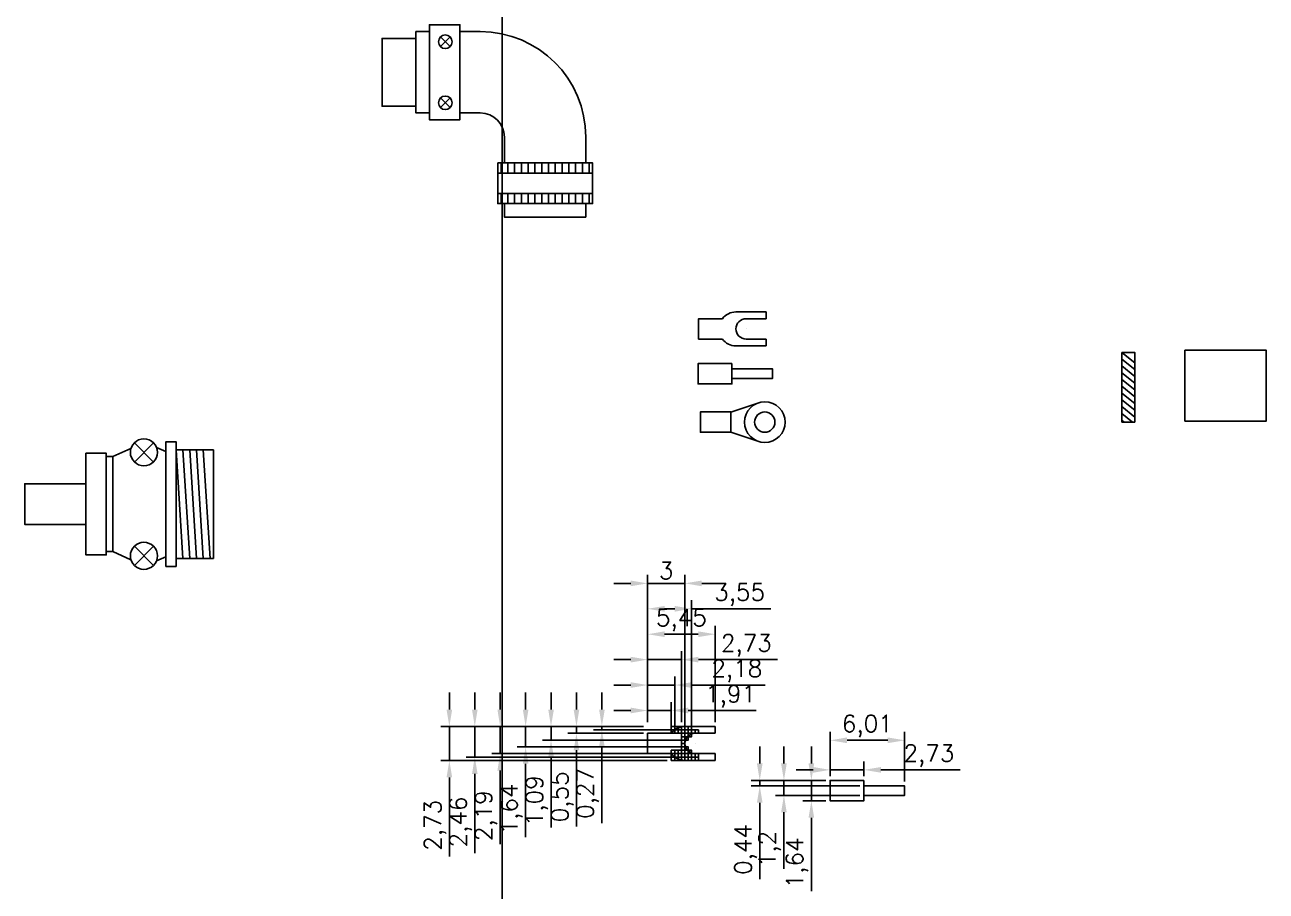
# Model space of a CAD drawing. Header units: millimetres. Extents: x -75 to 2023, y 0 to 1744.
# Drawn here: x 156.7 to 339.8, y 754.9 to 882.7 of the extents above; entities that cross this region are included whole.
import ezdxf

# ---------------------------------------------------------------- set-up
doc = ezdxf.new("R2010")
doc.units = ezdxf.units.MM
doc.styles.get("Standard").update_dxf_attribs({"font": 'txt', "bigfont": 'gbcbig.shx'})
doc.dimstyles.new('ISO-25', dxfattribs={"dimtxt": 2.5, "dimasz": 2.5, "dimexe": 1.25, "dimexo": 0.625, "dimtad": 1, "dimlfac": 0.54648, "dimtxsty": 'Standard', "dimcen": 2.5, "dimadec": 0, "dimazin": 0, "dimtfac": 1, "dimtmove": 0, "dimatfit": 3, "dimfxl": 1, "dimarcsym": 0})

# ---------------------------------------------------------------- blocks, each defined once
blk = doc.blocks.new('hc')
for p, q in [((14.5, 7), (17.16, 8.21)), ((17.66, 6.21), (20.48, 9.04)), ((20.48, 6.21), (17.66, 9.04)), ((19.07, 7.63), (19.07, 7.63)), ((19.07, 7.63), (19.07, 7.63)), ((19.07, 7.63), (19.07, 7.63)), ((19.07, 7.63), (19.07, 7.63)), ((20.93, 8.35), (22.32, 7.78)), ((23.82, 8), (24.83, -8)), ((24.82, 8), (25.83, -8)), ((25.82, 8), (26.83, -8)), ((26.82, 8), (27.83, -8)), ((27.82, 8), (28.83, -8)), ((14.5, -7), (17.16, -8.21)), ((17.66, -9.04), (20.48, -6.21)), ((20.48, -9.04), (17.66, -6.21)), ((19.07, -7.63), (19.07, -7.63)), ((19.07, -7.63), (19.07, -7.63)), ((19.07, -7.63), (19.07, -7.63)), ((19.07, -7.63), (19.07, -7.63)), ((20.93, -8.35), (22.32, -7.78))]:
    blk.add_line(p, q)
for points in [[(23.82, 0), (23.82, 9.2), (22.32, 9.2), (22.32, 0)], [(13.5, 0), (13.5, 7.5), (10.5, 7.5), (10.5, 0)], [(29.32, 0), (29.32, 8), (23.82, 8), (23.82, 0)], [(14.5, 0), (14.5, 7), (13.5, 7), (13.5, 0)], [(10.5, 0), (10.5, 3), (1.5, 3), (1.5, 0)], [(10.5, 0), (10.5, -3), (1.5, -3), (1.5, 0)], [(13.5, 0), (13.5, -7.5), (10.5, -7.5), (10.5, 0)], [(14.5, 0), (14.5, -7), (13.5, -7), (13.5, 0)], [(23.82, 0), (23.82, -9.2), (22.32, -9.2), (22.32, 0)], [(29.32, 0), (29.32, -8), (23.82, -8), (23.82, 0)]]:
    blk.add_lwpolyline(points)
for centre in [(19.07, 7.63), (19.07, -7.63)]:
    blk.add_circle(centre, 2)
blk = doc.blocks.new('hc_r')
for p, q in [((8.62, 3.79), (10.04, 5.21)), ((8.62, 5.21), (10.04, 3.79)), ((8.62, -3.79), (10.04, -5.21)), ((8.62, -5.21), (10.04, -3.79)), ((18.06, -9.56), (18.06, -13.36)), ((30.06, -9.56), (30.06, -13.36)), ((17.56, -13.36), (17.56, -14.86)), ((18.56, -13.36), (18.56, -14.86)), ((19.56, -13.36), (19.56, -14.86)), ((20.56, -13.36), (20.56, -14.86)), ((21.56, -13.36), (21.56, -14.86)), ((22.56, -13.36), (22.56, -14.86)), ((23.56, -13.36), (23.56, -14.86)), ((24.56, -13.36), (24.56, -14.86)), ((25.56, -13.36), (25.56, -14.86)), ((26.56, -13.36), (26.56, -14.86)), ((27.56, -13.36), (27.56, -14.86)), ((28.56, -13.36), (28.56, -14.86)), ((29.56, -13.36), (29.56, -14.86)), ((30.56, -13.36), (30.56, -14.86)), ((17.56, -17.86), (17.56, -19.36)), ((18.56, -17.86), (18.56, -19.36)), ((19.56, -17.86), (19.56, -19.36)), ((20.56, -17.86), (20.56, -19.36)), ((21.56, -17.86), (21.56, -19.36)), ((22.56, -17.86), (22.56, -19.36)), ((23.56, -17.86), (23.56, -19.36)), ((24.56, -17.86), (24.56, -19.36)), ((25.56, -17.86), (25.56, -19.36)), ((26.56, -17.86), (26.56, -19.36)), ((27.56, -17.86), (27.56, -19.36)), ((28.56, -17.86), (28.56, -19.36)), ((29.56, -17.86), (29.56, -19.36)), ((30.56, -17.86), (30.56, -19.36)), ((18.06, -19.36), (18.06, -20.1)), ((30.06, -19.36), (30.06, -21.36))]:
    blk.add_line(p, q)
for points in [[(7, 0), (7, 6), (5, 6), (5, 0)], [(11.5, 0), (11.5, 7), (7, 7), (7, 0)], [(14.5, 6), (11.5, 6), (11.5, 0)], [(7, 0), (7, -6), (5, -6), (5, 0)], [(11.5, 0), (11.5, -7), (7, -7), (7, 0)], [(14.5, -6), (11.5, -6), (11.5, 0)]]:
    blk.add_lwpolyline(points)
for points in [[(5, 5), (0, 5), (0, -5), (5, -5)], [(17.06, -13.36), (31.06, -13.36), (31.06, -19.36), (17.06, -19.36)], [(17.06, -14.86), (31.06, -14.86), (31.06, -17.86), (17.06, -17.86)], [(18.06, -19.36), (30.06, -19.36), (30.06, -21.36), (18.06, -21.36)]]:
    blk.add_lwpolyline(points, close=True)
for centre in [(9.33, 4.5), (9.33, -4.5)]:
    blk.add_circle(centre, 1)
for radius in [15.56, 3.56]:
    blk.add_arc((14.5, -9.56), radius, 0, 90)
blk = doc.blocks.new('KT1.25')
for p, q in [((7, 2.5), (5.5, 2.5)), ((9.98, 2.5), (9.98, 1.5)), ((7, 0), (7, 0)), ((7, 0), (7, 0)), ((9.98, -1.5), (9.98, -2.5)), ((7, -2.5), (5.5, -2.5))]:
    blk.add_line(p, q)
for points in [[(9.98, 2.5), (7, 2.5)], [(1, 1.5), (0, 1.5), (0, -1.5), (1, -1.5)], [(3.5, 1.5), (1, 1.5)], [(9.98, 1.5), (7, 1.5)], [(3.5, -1.5), (1, -1.5)], [(9.98, -1.5), (7, -1.5)], [(9.98, -2.5), (7, -2.5)]]:
    blk.add_lwpolyline(points)
for centre, radius, start, end in [((5.5, 0), 2.5, 90, 143.1301), ((7, 0), 1.5, 90, 180), ((7, 0), 1.5, 180, 270), ((5.5, 0), 2.5, 216.8699, 270)]:
    blk.add_arc(centre, radius, start, end)
blk = doc.blocks.new('ET0.75')
blk.add_lwpolyline([(5, 1.5), (0, 1.5), (0, -1.5), (5, -1.5)], close=True)
for points in [[(11, 0), (11, 0.7), (5, 0.7), (5, 0)], [(11, 0), (11, -0.7), (5, -0.7), (5, 0)]]:
    blk.add_lwpolyline(points)
blk = doc.blocks.new('OT1-3')
for p, q in [((4.51, 1.49), (8.64, 2.87)), ((4.51, -1.49), (8.64, -2.87))]:
    blk.add_line(p, q)
for points in [[(4.5, 0), (4.5, 1.5), (0, 1.5), (0, 0)], [(4.5, 0), (4.5, -1.5), (0, -1.5), (0, 0)]]:
    blk.add_lwpolyline(points)
for radius in [3, 1.5]:
    blk.add_circle((9.5, 0), radius)
blk = doc.blocks.new('nap')
for p, q in [((0, 0), (1.9, -1.53)), ((0, -1), (1.9, -2.53)), ((0, -2), (1.9, -3.53)), ((0, -3), (1.9, -4.53)), ((0, -4), (1.9, -5.53)), ((0, -5), (1.9, -6.53)), ((0, -6), (1.9, -7.53)), ((0, -7), (1.9, -8.53)), ((0, -8), (1.9, -9.53)), ((0, -9), (1.57, -10.27)), ((0, -10), (0.33, -10.27))]:
    blk.add_line(p, q)
blk.add_lwpolyline([(0, 0), (1.9, 0), (1.9, -10.27), (0, -10.27)], close=True)
blk = doc.blocks.new('*D180')
at = {"color": 0, "lineweight": -2}
for p, q in [((248.55, 779.86), (248.55, 782.85)), ((252.04, 778.86), (252.04, 782.85)), ((246.05, 781.6), (243.55, 781.6)), ((248.55, 781.6), (252.04, 781.6)), ((254.54, 781.6), (264.54, 781.6))]:
    blk.add_line(p, q, dxfattribs=at)
at = {"color": 0}
for points in [[(246.05, 782.02), (246.05, 781.18), (248.55, 781.6)], [(254.54, 782.02), (254.54, 781.18), (252.04, 781.6)]]:
    blk.add_solid(points, dxfattribs=at)
at = {"layer": 'Defpoints', "color": 0}
for p in [(252.04, 781.6), (248.55, 779.23), (252.04, 778.23)]:
    blk.add_point(p, dxfattribs=at)
at = {"color": 0, "insert": (260.79, 783.68), "char_height": 2.5, "attachment_point": 5}
blk.add_mtext('1,91', dxfattribs=at)
blk = doc.blocks.new('*D181')
at = {"color": 0, "lineweight": -2}
for p, q in [((248.55, 779.86), (248.55, 786.6)), ((252.54, 779.36), (252.54, 786.6)), ((246.05, 785.35), (243.55, 785.35)), ((248.55, 785.35), (252.54, 785.35)), ((255.04, 785.35), (265.87, 785.35))]:
    blk.add_line(p, q, dxfattribs=at)
at = {"color": 0}
for points in [[(246.05, 785.77), (246.05, 784.93), (248.55, 785.35)], [(255.04, 785.77), (255.04, 784.93), (252.54, 785.35)]]:
    blk.add_solid(points, dxfattribs=at)
at = {"layer": 'Defpoints', "color": 0}
for p in [(252.54, 785.35), (248.55, 779.23), (252.54, 778.73)]:
    blk.add_point(p, dxfattribs=at)
at = {"color": 0, "insert": (261.71, 787.43), "char_height": 2.5, "attachment_point": 5}
blk.add_mtext('2,18', dxfattribs=at)
blk = doc.blocks.new('*D182')
at = {"color": 0, "lineweight": -2}
for p, q in [((248.55, 779.86), (248.55, 790.35)), ((253.54, 779.86), (253.54, 790.35)), ((246.05, 789.1), (243.55, 789.1)), ((248.55, 789.1), (253.54, 789.1)), ((256.04, 789.1), (267.71, 789.1))]:
    blk.add_line(p, q, dxfattribs=at)
at = {"color": 0}
for points in [[(246.05, 789.52), (246.05, 788.68), (248.55, 789.1)], [(256.04, 789.52), (256.04, 788.68), (253.54, 789.1)]]:
    blk.add_solid(points, dxfattribs=at)
at = {"layer": 'Defpoints', "color": 0}
for p in [(253.54, 789.1), (248.55, 779.23), (253.54, 779.23)]:
    blk.add_point(p, dxfattribs=at)
at = {"color": 0, "insert": (263.12, 791.18), "char_height": 2.5, "attachment_point": 5}
blk.add_mtext('2,73', dxfattribs=at)
blk = doc.blocks.new('*D183')
at = {"color": 0, "lineweight": -2}
for p, q in [((248.55, 779.86), (248.55, 794.1)), ((258.53, 779.86), (258.53, 794.1)), ((251.05, 792.85), (256.03, 792.85))]:
    blk.add_line(p, q, dxfattribs=at)
at = {"color": 0}
for points in [[(251.05, 793.27), (251.05, 792.43), (248.55, 792.85)], [(256.03, 793.27), (256.03, 792.43), (258.53, 792.85)]]:
    blk.add_solid(points, dxfattribs=at)
at = {"layer": 'Defpoints', "color": 0}
for p in [(258.53, 792.85), (248.55, 779.23), (258.53, 779.23)]:
    blk.add_point(p, dxfattribs=at)
at = {"color": 0, "insert": (253.54, 794.93), "char_height": 2.5, "attachment_point": 5}
blk.add_mtext('5,45', dxfattribs=at)
blk = doc.blocks.new('*D184')
at = {"color": 0, "lineweight": -2}
for p, q in [((248.55, 779.86), (248.55, 797.85)), ((255.04, 778.86), (255.04, 797.85)), ((251.05, 796.6), (252.54, 796.6)), ((255.04, 796.6), (266.71, 796.6))]:
    blk.add_line(p, q, dxfattribs=at)
at = {"color": 0}
for points in [[(251.05, 797.02), (251.05, 796.18), (248.55, 796.6)], [(252.54, 797.02), (252.54, 796.18), (255.04, 796.6)]]:
    blk.add_solid(points, dxfattribs=at)
at = {"layer": 'Defpoints', "color": 0}
for p in [(255.04, 796.6), (248.55, 779.23), (255.04, 778.23)]:
    blk.add_point(p, dxfattribs=at)
at = {"color": 0, "insert": (262.12, 798.68), "char_height": 2.5, "attachment_point": 5}
blk.add_mtext('3,55', dxfattribs=at)
blk = doc.blocks.new('*D185')
at = {"color": 0, "lineweight": -2}
for p, q in [((246.05, 800.35), (243.55, 800.35)), ((248.55, 779.86), (248.55, 801.6)), ((248.55, 800.35), (254.04, 800.35)), ((254.04, 777.86), (254.04, 801.6)), ((256.54, 800.35), (259.04, 800.35))]:
    blk.add_line(p, q, dxfattribs=at)
at = {"color": 0}
for points in [[(246.05, 800.77), (246.05, 799.93), (248.55, 800.35)], [(256.54, 800.77), (256.54, 799.93), (254.04, 800.35)]]:
    blk.add_solid(points, dxfattribs=at)
at = {"layer": 'Defpoints', "color": 0}
for p in [(254.04, 800.35), (248.55, 779.23), (254.04, 777.23)]:
    blk.add_point(p, dxfattribs=at)
at = {"color": 0, "insert": (251.29, 802.23), "char_height": 2.5, "attachment_point": 5}
blk.add_mtext('3', dxfattribs=at)
blk = doc.blocks.new('*D186')
at = {"color": 0, "lineweight": -2}
for p, q in [((241.8, 781.73), (241.8, 784.23)), ((247.92, 779.23), (240.55, 779.23)), ((251.92, 778.73), (240.55, 778.73)), ((241.8, 779.23), (241.8, 778.73)), ((241.8, 776.23), (241.8, 764.98))]:
    blk.add_line(p, q, dxfattribs=at)
at = {"color": 0}
for points in [[(241.39, 781.73), (242.22, 781.73), (241.8, 779.23)], [(241.39, 776.23), (242.22, 776.23), (241.8, 778.73)]]:
    blk.add_solid(points, dxfattribs=at)
at = {"layer": 'Defpoints', "color": 0}
for p in [(241.8, 778.73), (248.55, 779.23), (252.54, 778.73)]:
    blk.add_point(p, dxfattribs=at)
at = {"color": 0, "insert": (239.72, 769.36), "char_height": 2.5, "attachment_point": 5, "rotation": 90}
blk.add_mtext('0,27', dxfattribs=at)
blk = doc.blocks.new('*D187')
at = {"color": 0, "lineweight": -2}
for p, q in [((238.05, 781.73), (238.05, 784.23)), ((247.92, 779.23), (236.8, 779.23)), ((238.05, 779.23), (238.05, 778.23)), ((247.92, 778.23), (236.8, 778.23)), ((238.05, 775.73), (238.05, 764.48))]:
    blk.add_line(p, q, dxfattribs=at)
at = {"color": 0}
for points in [[(237.64, 781.73), (238.47, 781.73), (238.05, 779.23)], [(237.64, 775.73), (238.47, 775.73), (238.05, 778.23)]]:
    blk.add_solid(points, dxfattribs=at)
at = {"layer": 'Defpoints', "color": 0}
for p in [(248.55, 779.23), (238.05, 778.23), (248.55, 778.23)]:
    blk.add_point(p, dxfattribs=at)
at = {"color": 0, "insert": (235.97, 768.86), "char_height": 2.5, "attachment_point": 5, "rotation": 90}
blk.add_mtext('0,55', dxfattribs=at)
blk = doc.blocks.new('*D188')
at = {"color": 0, "lineweight": -2}
for p, q in [((234.3, 781.73), (234.3, 784.23)), ((247.92, 779.23), (233.05, 779.23)), ((234.3, 779.23), (234.3, 777.23)), ((253.42, 777.23), (233.05, 777.23)), ((234.3, 774.73), (234.3, 764.32))]:
    blk.add_line(p, q, dxfattribs=at)
at = {"color": 0}
for points in [[(233.89, 781.73), (234.72, 781.73), (234.3, 779.23)], [(233.89, 774.73), (234.72, 774.73), (234.3, 777.23)]]:
    blk.add_solid(points, dxfattribs=at)
at = {"layer": 'Defpoints', "color": 0}
for p in [(248.55, 779.23), (234.3, 777.23), (254.04, 777.23)]:
    blk.add_point(p, dxfattribs=at)
at = {"color": 0, "insert": (232.22, 768.28), "char_height": 2.5, "attachment_point": 5, "rotation": 90}
blk.add_mtext('1,09', dxfattribs=at)
blk = doc.blocks.new('*D189')
at = {"color": 0, "lineweight": -2}
for p, q in [((230.55, 781.73), (230.55, 784.23)), ((247.92, 779.23), (229.3, 779.23)), ((230.55, 779.23), (230.55, 776.23)), ((253.42, 776.23), (229.3, 776.23)), ((230.55, 773.73), (230.55, 762.9))]:
    blk.add_line(p, q, dxfattribs=at)
at = {"color": 0}
for points in [[(230.14, 781.73), (230.97, 781.73), (230.55, 779.23)], [(230.14, 773.73), (230.97, 773.73), (230.55, 776.23)]]:
    blk.add_solid(points, dxfattribs=at)
at = {"layer": 'Defpoints', "color": 0}
for p in [(248.55, 779.23), (230.55, 776.23), (254.04, 776.23)]:
    blk.add_point(p, dxfattribs=at)
at = {"color": 0, "insert": (228.47, 767.07), "char_height": 2.5, "attachment_point": 5, "rotation": 90}
blk.add_mtext('1,64', dxfattribs=at)
blk = doc.blocks.new('*D190')
at = {"color": 0, "lineweight": -2}
for p, q in [((226.8, 781.73), (226.8, 784.23)), ((247.92, 779.23), (225.55, 779.23)), ((226.8, 779.23), (226.8, 775.23)), ((254.42, 775.23), (225.55, 775.23)), ((226.8, 772.73), (226.8, 761.9))]:
    blk.add_line(p, q, dxfattribs=at)
at = {"color": 0}
for points in [[(226.39, 781.73), (227.22, 781.73), (226.8, 779.23)], [(226.39, 772.73), (227.22, 772.73), (226.8, 775.23)]]:
    blk.add_solid(points, dxfattribs=at)
at = {"layer": 'Defpoints', "color": 0}
for p in [(248.55, 779.23), (226.8, 775.23), (255.04, 775.23)]:
    blk.add_point(p, dxfattribs=at)
at = {"color": 0, "insert": (224.72, 766.07), "char_height": 2.5, "attachment_point": 5, "rotation": 90}
blk.add_mtext('2,19', dxfattribs=at)
blk = doc.blocks.new('*D191')
at = {"color": 0, "lineweight": -2}
for p, q in [((223.05, 781.73), (223.05, 784.23)), ((247.92, 779.23), (221.8, 779.23)), ((223.05, 779.23), (223.05, 774.73)), ((251.92, 774.73), (221.8, 774.73)), ((223.05, 772.23), (223.05, 760.57))]:
    blk.add_line(p, q, dxfattribs=at)
at = {"color": 0}
for points in [[(222.64, 781.73), (223.47, 781.73), (223.05, 779.23)], [(222.64, 772.23), (223.47, 772.23), (223.05, 774.73)]]:
    blk.add_solid(points, dxfattribs=at)
at = {"layer": 'Defpoints', "color": 0}
for p in [(248.55, 779.23), (223.05, 774.73), (252.54, 774.73)]:
    blk.add_point(p, dxfattribs=at)
at = {"color": 0, "insert": (220.97, 765.15), "char_height": 2.5, "attachment_point": 5, "rotation": 90}
blk.add_mtext('2,46', dxfattribs=at)
blk = doc.blocks.new('*D192')
at = {"color": 0, "lineweight": -2}
for p, q in [((219.3, 781.73), (219.3, 784.23)), ((247.92, 779.23), (218.05, 779.23)), ((219.3, 779.23), (219.3, 774.23)), ((251.42, 774.23), (218.05, 774.23)), ((219.3, 771.73), (219.3, 760.07))]:
    blk.add_line(p, q, dxfattribs=at)
at = {"color": 0}
for points in [[(218.89, 781.73), (219.72, 781.73), (219.3, 779.23)], [(218.89, 771.73), (219.72, 771.73), (219.3, 774.23)]]:
    blk.add_solid(points, dxfattribs=at)
at = {"layer": 'Defpoints', "color": 0}
for p in [(248.55, 779.23), (219.3, 774.23), (252.04, 774.23)]:
    blk.add_point(p, dxfattribs=at)
at = {"color": 0, "insert": (217.22, 764.65), "char_height": 2.5, "attachment_point": 5, "rotation": 90}
blk.add_mtext('2,73', dxfattribs=at)
blk = doc.blocks.new('*D193')
at = {"color": 0, "lineweight": -2}
for p, q in [((272.97, 772.84), (270.47, 772.84)), ((275.47, 771.9), (275.47, 774.09)), ((275.47, 772.84), (280.47, 772.84)), ((280.47, 771.9), (280.47, 774.09)), ((282.97, 772.84), (294.64, 772.84))]:
    blk.add_line(p, q, dxfattribs=at)
at = {"color": 0}
for points in [[(272.97, 773.26), (272.97, 772.42), (275.47, 772.84)], [(282.97, 773.26), (282.97, 772.42), (280.47, 772.84)]]:
    blk.add_solid(points, dxfattribs=at)
at = {"layer": 'Defpoints', "color": 0}
for p in [(280.47, 772.84), (275.47, 771.28), (280.47, 771.28)]:
    blk.add_point(p, dxfattribs=at)
at = {"color": 0, "insert": (290.05, 774.92), "char_height": 2.5, "attachment_point": 5}
blk.add_mtext('2,73', dxfattribs=at)
blk = doc.blocks.new('*D194')
at = {"color": 0, "lineweight": -2}
for p, q in [((275.47, 771.9), (275.47, 778.45)), ((286.47, 771.1), (286.47, 778.45)), ((277.97, 777.2), (283.97, 777.2))]:
    blk.add_line(p, q, dxfattribs=at)
at = {"color": 0}
for points in [[(277.97, 777.62), (277.97, 776.78), (275.47, 777.2)], [(283.97, 777.62), (283.97, 776.78), (286.47, 777.2)]]:
    blk.add_solid(points, dxfattribs=at)
at = {"layer": 'Defpoints', "color": 0}
for p in [(286.47, 777.2), (275.47, 771.28), (286.47, 770.48)]:
    blk.add_point(p, dxfattribs=at)
at = {"color": 0, "insert": (280.97, 779.28), "char_height": 2.5, "attachment_point": 5}
blk.add_mtext('6,01', dxfattribs=at)
blk = doc.blocks.new('*D195')
at = {"color": 0, "lineweight": -2}
for p, q in [((265.09, 773.78), (265.09, 776.28)), ((274.84, 771.28), (263.84, 771.28)), ((265.09, 771.28), (265.09, 770.48)), ((279.84, 770.48), (263.84, 770.48)), ((265.09, 767.98), (265.09, 756.73))]:
    blk.add_line(p, q, dxfattribs=at)
at = {"color": 0}
for points in [[(264.67, 773.78), (265.51, 773.78), (265.09, 771.28)], [(264.67, 767.98), (265.51, 767.98), (265.09, 770.48)]]:
    blk.add_solid(points, dxfattribs=at)
at = {"layer": 'Defpoints', "color": 0}
for p in [(275.47, 771.28), (265.09, 770.48), (280.47, 770.48)]:
    blk.add_point(p, dxfattribs=at)
at = {"color": 0, "insert": (263.01, 761.1), "char_height": 2.5, "attachment_point": 5, "rotation": 90}
blk.add_mtext('0,44', dxfattribs=at)
blk = doc.blocks.new('*D196')
at = {"color": 0, "lineweight": -2}
for p, q in [((268.66, 773.78), (268.66, 776.28)), ((274.84, 771.28), (267.41, 771.28)), ((268.66, 771.28), (268.66, 769.08)), ((279.84, 769.08), (267.41, 769.08)), ((268.66, 766.58), (268.66, 758.24))]:
    blk.add_line(p, q, dxfattribs=at)
at = {"color": 0}
for points in [[(268.24, 773.78), (269.07, 773.78), (268.66, 771.28)], [(268.24, 766.58), (269.07, 766.58), (268.66, 769.08)]]:
    blk.add_solid(points, dxfattribs=at)
at = {"layer": 'Defpoints', "color": 0}
for p in [(275.47, 771.28), (268.66, 769.08), (280.47, 769.08)]:
    blk.add_point(p, dxfattribs=at)
at = {"color": 0, "insert": (266.57, 761.16), "char_height": 2.5, "attachment_point": 5, "rotation": 90}
blk.add_mtext('1,2', dxfattribs=at)
blk = doc.blocks.new('*D197')
at = {"color": 0, "lineweight": -2}
for p, q in [((272.71, 773.78), (272.71, 776.28)), ((274.84, 771.28), (271.46, 771.28)), ((272.71, 771.28), (272.71, 768.28)), ((274.84, 768.28), (271.46, 768.28)), ((272.71, 765.78), (272.71, 754.94))]:
    blk.add_line(p, q, dxfattribs=at)
at = {"color": 0}
for points in [[(272.29, 773.78), (273.12, 773.78), (272.71, 771.28)], [(272.29, 765.78), (273.12, 765.78), (272.71, 768.28)]]:
    blk.add_solid(points, dxfattribs=at)
at = {"layer": 'Defpoints', "color": 0}
for p in [(275.47, 771.28), (272.71, 768.28), (275.47, 768.28)]:
    blk.add_point(p, dxfattribs=at)
at = {"color": 0, "insert": (270.62, 759.11), "char_height": 2.5, "attachment_point": 5, "rotation": 90}
blk.add_mtext('1,64', dxfattribs=at)

msp = doc.modelspace()

# ---------------------------------------------------------------- linework, layer by layer
for p, q in [((252.04, 778.233), (252.54, 778.733)), ((252.54, 778.733), (253.54, 779.233)), ((253.54, 779.233), (254.04, 779.233)), ((254.54, 777.733), (254.04, 777.233)), ((254.04, 777.233), (254.04, 776.233)), ((255.04, 778.233), (254.54, 777.733)), ((255.54, 778.233), (255.04, 778.233)), ((252.54, 774.733), (252.04, 775.233)), ((253.54, 774.233), (252.54, 774.733)), ((254.04, 776.233), (254.54, 775.733)), ((254.54, 775.733), (255.04, 775.233)), ((255.04, 775.233), (255.54, 775.233)), ((254.04, 774.233), (253.54, 774.233))]:
    msp.add_line(p, q)
msp.add_xline((227.111, 740.215), (0, 1))
for points in [[(327.803, 834.737), (339.803, 834.737), (339.803, 824.297), (327.803, 824.297)], [(252.04, 778.733), (252.54, 778.733), (252.54, 779.233), (252.04, 779.233)], [(252.04, 778.233), (252.54, 778.233), (252.54, 778.733), (252.04, 778.733)], [(252.54, 778.733), (253.04, 778.733), (253.04, 779.233), (252.54, 779.233)], [(252.54, 778.233), (253.04, 778.233), (253.04, 778.733), (252.54, 778.733)], [(253.04, 778.733), (253.54, 778.733), (253.54, 779.233), (253.04, 779.233)], [(253.04, 778.233), (253.54, 778.233), (253.54, 778.733), (253.04, 778.733)], [(253.54, 778.733), (254.04, 778.733), (254.04, 779.233), (253.54, 779.233)], [(253.54, 778.233), (254.04, 778.233), (254.04, 778.733), (253.54, 778.733)], [(254.04, 778.733), (254.54, 778.733), (254.54, 779.233), (254.04, 779.233)], [(254.04, 778.233), (254.54, 778.233), (254.54, 778.733), (254.04, 778.733)], [(254.04, 778.233), (254.54, 778.233), (254.54, 778.733), (254.04, 778.733)], [(254.54, 778.233), (255.04, 778.233), (255.04, 778.733), (254.54, 778.733)], [(255.04, 778.233), (255.54, 778.233), (255.54, 778.733), (255.04, 778.733)], [(255.54, 778.233), (256.04, 778.233), (256.04, 778.733), (255.54, 778.733)], [(253.54, 777.733), (254.04, 777.733), (254.04, 778.233), (253.54, 778.233)], [(253.54, 777.233), (254.04, 777.233), (254.04, 777.733), (253.54, 777.733)], [(253.54, 776.733), (254.04, 776.733), (254.04, 777.233), (253.54, 777.233)], [(253.54, 776.233), (254.04, 776.233), (254.04, 776.733), (253.54, 776.733)], [(254.04, 777.733), (254.54, 777.733), (254.54, 778.233), (254.04, 778.233)], [(254.04, 777.233), (254.54, 777.233), (254.54, 777.733), (254.04, 777.733)], [(254.54, 777.733), (255.04, 777.733), (255.04, 778.233), (254.54, 778.233)], [(252.04, 775.233), (252.54, 775.233), (252.54, 775.733), (252.04, 775.733)], [(252.04, 774.733), (252.54, 774.733), (252.54, 775.233), (252.04, 775.233)], [(252.04, 774.233), (252.54, 774.233), (252.54, 774.733), (252.04, 774.733)], [(252.54, 775.233), (253.04, 775.233), (253.04, 775.733), (252.54, 775.733)], [(252.54, 774.733), (253.04, 774.733), (253.04, 775.233), (252.54, 775.233)], [(252.54, 774.233), (253.04, 774.233), (253.04, 774.733), (252.54, 774.733)], [(253.04, 775.233), (253.54, 775.233), (253.54, 775.733), (253.04, 775.733)], [(253.04, 774.733), (253.54, 774.733), (253.54, 775.233), (253.04, 775.233)], [(253.04, 774.233), (253.54, 774.233), (253.54, 774.733), (253.04, 774.733)], [(253.54, 775.733), (254.04, 775.733), (254.04, 776.233), (253.54, 776.233)], [(253.54, 775.233), (254.04, 775.233), (254.04, 775.733), (253.54, 775.733)], [(253.54, 775.233), (254.04, 775.233), (254.04, 775.733), (253.54, 775.733)], [(253.54, 774.733), (254.04, 774.733), (254.04, 775.233), (253.54, 775.233)], [(253.54, 774.733), (254.04, 774.733), (254.04, 775.233), (253.54, 775.233)], [(253.54, 774.233), (254.04, 774.233), (254.04, 774.733), (253.54, 774.733)], [(253.54, 774.233), (254.04, 774.233), (254.04, 774.733), (253.54, 774.733)], [(254.04, 775.733), (254.54, 775.733), (254.54, 776.233), (254.04, 776.233)], [(254.04, 775.233), (254.54, 775.233), (254.54, 775.733), (254.04, 775.733)], [(254.04, 775.233), (254.54, 775.233), (254.54, 775.733), (254.04, 775.733)], [(254.04, 774.733), (254.54, 774.733), (254.54, 775.233), (254.04, 775.233)], [(254.04, 774.733), (254.54, 774.733), (254.54, 775.233), (254.04, 775.233)], [(254.04, 774.233), (254.54, 774.233), (254.54, 774.733), (254.04, 774.733)], [(254.04, 774.233), (254.54, 774.233), (254.54, 774.733), (254.04, 774.733)], [(254.54, 775.233), (255.04, 775.233), (255.04, 775.733), (254.54, 775.733)], [(254.54, 774.733), (255.04, 774.733), (255.04, 775.233), (254.54, 775.233)], [(254.54, 774.233), (255.04, 774.233), (255.04, 774.733), (254.54, 774.733)], [(255.04, 774.733), (255.54, 774.733), (255.54, 775.233), (255.04, 775.233)], [(255.04, 774.233), (255.54, 774.233), (255.54, 774.733), (255.04, 774.733)], [(255.54, 774.733), (256.04, 774.733), (256.04, 775.233), (255.54, 775.233)], [(255.54, 774.233), (256.04, 774.233), (256.04, 774.733), (255.54, 774.733)]]:
    msp.add_lwpolyline(points, close=True)

# ---------------------------------------------------------------- block references
for name, p in [('hc_r', (209.368, 875.746)), ('KT1.25', (256.075, 837.895)), ('nap', (318.514, 834.42)), ('ET0.75', (255.983, 831.276)), ('OT1-3', (256.338, 824.137)), ('hc', (155.171, 812.044)), ('KT1.25', (248.545, 776.733)), ('ET0.75', (275.47, 769.778))]:
    msp.add_blockref(name, p)

# ---------------------------------------------------------------- dimensions: what is measured, and where the dimension line sits
for base, p1, p2, picture, middle in [((254.04, 800.351), (248.545, 779.233), (254.04, 777.233), '*D185', (251.293, 802.226)), ((255.04, 796.601), (248.545, 779.233), (255.04, 778.233), '*D184', (262.123, 798.684)), ((258.526, 792.851), (248.545, 779.233), (258.526, 779.233), '*D183', (253.535, 794.934)), ((253.54, 789.101), (248.545, 779.233), (253.54, 779.233), '*D182', (263.123, 791.184)), ((252.54, 785.351), (248.545, 779.233), (252.54, 778.733), '*D181', (261.707, 787.434)), ((252.04, 781.601), (248.545, 779.233), (252.04, 778.233), '*D180', (260.79, 783.684)), ((286.47, 777.2), (275.47, 771.278), (286.47, 770.478), '*D194', (280.97, 779.283)), ((280.47, 772.839), (275.47, 771.278), (280.47, 771.278), '*D193', (290.053, 774.922))]:
    dim = msp.add_linear_dim(base=base, p1=p1, p2=p2, dimstyle='ISO-25')
    dim.commit()
    dim.dimension.update_dxf_attribs({"geometry": picture, "text_midpoint": middle})
for base, p1, p2, picture, middle in [((219.304, 774.233), (248.545, 779.233), (252.04, 774.233), '*D192', (217.221, 764.65)), ((223.054, 774.733), (248.545, 779.233), (252.54, 774.733), '*D191', (220.971, 765.15)), ((226.804, 775.233), (248.545, 779.233), (255.04, 775.233), '*D190', (224.721, 766.067)), ((230.554, 776.233), (248.545, 779.233), (254.04, 776.233), '*D189', (228.471, 767.067)), ((234.304, 777.233), (248.545, 779.233), (254.04, 777.233), '*D188', (232.221, 768.275)), ((238.054, 778.233), (248.545, 779.233), (248.545, 778.233), '*D187', (235.971, 768.858)), ((241.804, 778.733), (248.545, 779.233), (252.54, 778.733), '*D186', (239.721, 769.358)), ((265.089, 770.478), (275.47, 771.278), (280.47, 770.478), '*D195', (263.006, 761.103)), ((268.657, 769.078), (275.47, 771.278), (280.47, 769.078), '*D196', (266.574, 761.161)), ((272.706, 768.278), (275.47, 771.278), (275.47, 768.278), '*D197', (270.623, 759.111))]:
    dim = msp.add_linear_dim(base=base, p1=p1, p2=p2, angle=90, dimstyle='ISO-25')
    dim.commit()
    dim.dimension.update_dxf_attribs({"geometry": picture, "text_midpoint": middle})

doc.saveas('drawing.dxf')
